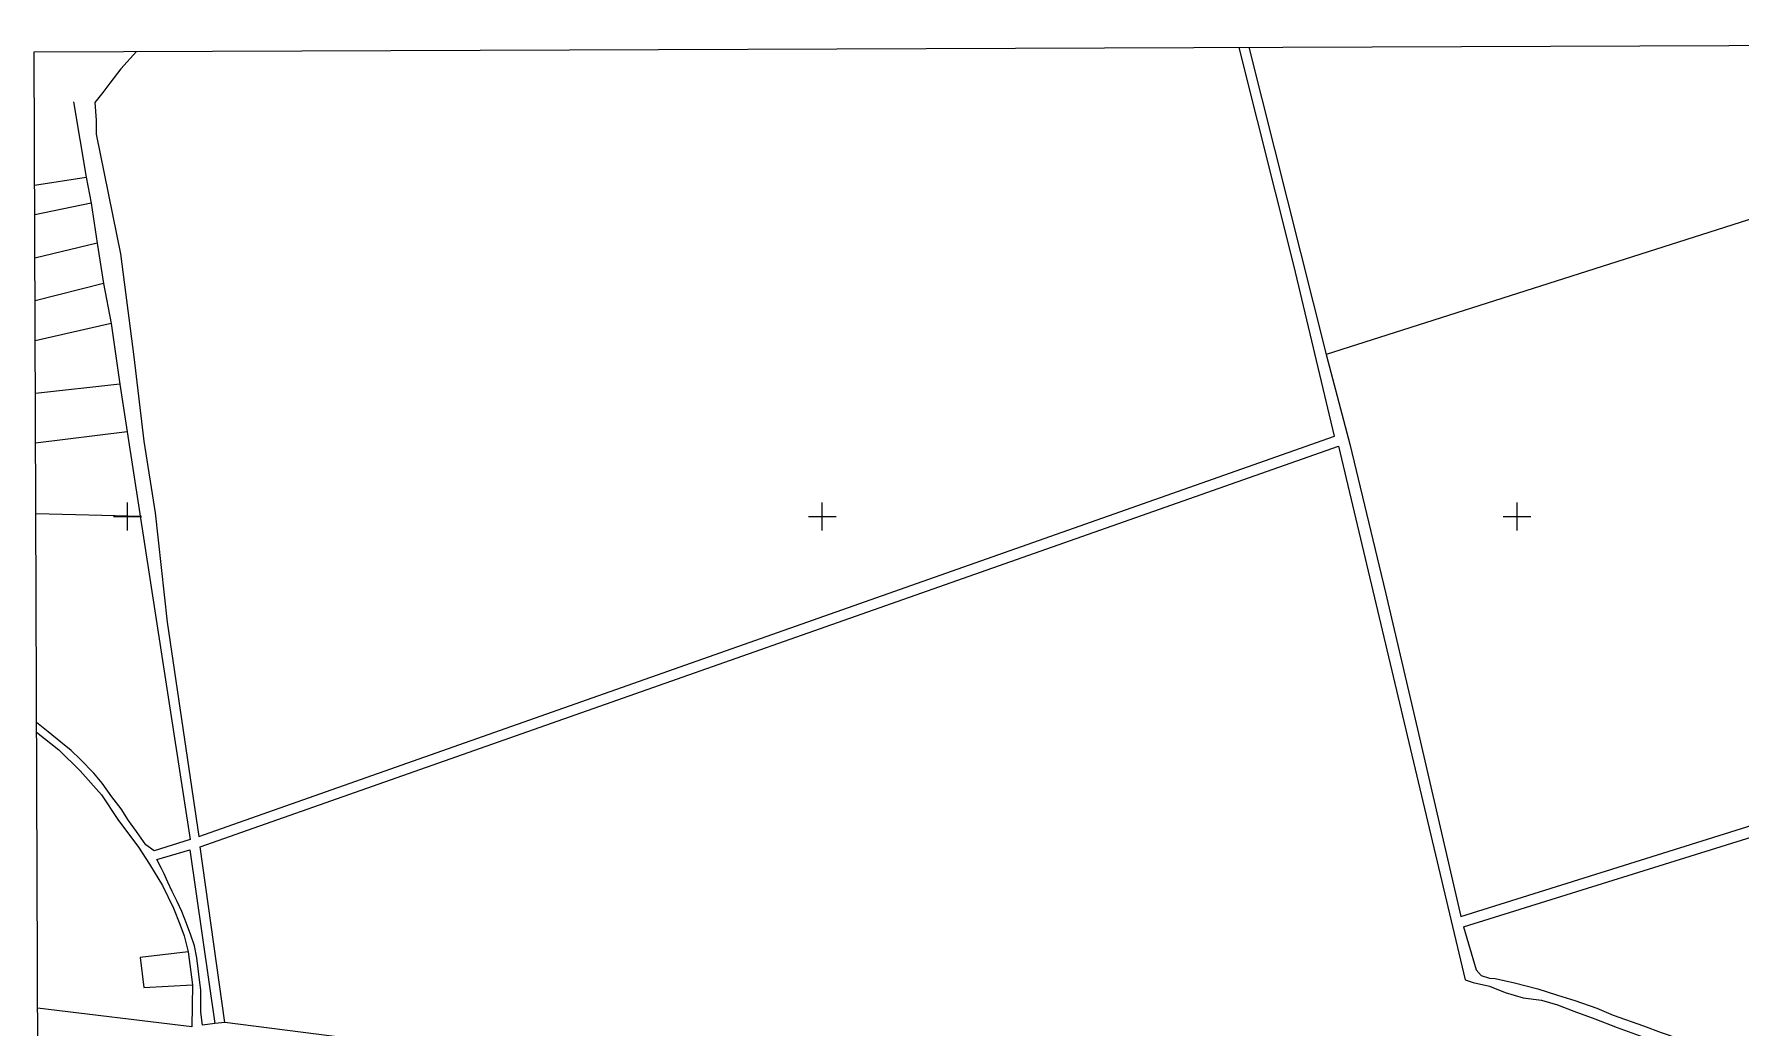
# Model space of a CAD drawing. Header units: millimetres. Extents: x 553705 to 560987, y 1303667 to 1309938.
# Drawn here: x 553889 to 556346, y 1308507 to 1309937 of the extents above; entities that cross this region are included whole.
import ezdxf

# ---------------------------------------------------------------- set-up
doc = ezdxf.new("R2010")
doc.units = ezdxf.units.MM
for name, color, linetype in [('2', 7, 'Continuous'), ('42', 7, 'Continuous'), ('43', 7, 'Continuous')]:
    doc.layers.add(name, color=color, linetype=linetype)

# ---------------------------------------------------------------- blocks, each defined once
blk = doc.blocks.new('COORD')
at = {"layer": '42', "color": 2, "linetype": 'Continuous'}
for p, q in [((-2, 0), (2, 0)), ((0, -2), (0, 2))]:
    blk.add_line(p, q, dxfattribs=at)
blk = doc.blocks.new('COORD$')
at = {"layer": '42', "color": 2, "linetype": 'Continuous'}
blk.add_blockref('COORD', (0, 0), dxfattribs=at)

msp = doc.modelspace()

# ---------------------------------------------------------------- linework, layer by layer
at = {"layer": '2', "color": 1, "linetype": 'Continuous'}
for p, q in [((555637.658, 1309918.117), (555749.078, 1309476.145)), ((553945.644, 1309839.577), (553964.211, 1309731.493)), ((553889.872, 1309719.984), (553964.211, 1309731.493)), ((553964.211, 1309731.493), (553971.088, 1309693.858)), ((553971.088, 1309693.858), (553890.028, 1309676.937)), ((553971.088, 1309693.858), (553980.143, 1309636.376)), ((553980.143, 1309636.376), (553890.253, 1309614.816)), ((553980.143, 1309636.376), (553989.2, 1309578.385)), ((553989.2, 1309578.385), (553890.476, 1309553.442)), ((553989.2, 1309578.385), (554000.034, 1309520.663)), ((554000.034, 1309520.663), (553890.685, 1309495.637)), ((554000.034, 1309520.663), (554012.353, 1309433.412)), ((554012.353, 1309433.412), (553890.958, 1309420.269)), ((554012.353, 1309433.412), (554023.267, 1309364.741)), ((554023.267, 1309364.741), (553891.218, 1309348.462)), ((554023.267, 1309364.741), (554113.64, 1308778.21)), ((554126.307, 1308782.636), (555760.855, 1309358.588)), ((554043.645, 1309243.022), (553891.585, 1309247.106)), ((555946.583, 1308652.588), (556591.521, 1308853.821)), ((554113.64, 1308778.21), (554061.942, 1308762.284)), ((554110.752, 1308616.742), (554116.94, 1308569.17)), ((554116.94, 1308569.17), (554116.109, 1308508.812)), ((554116.109, 1308508.812), (553894.162, 1308535.899)), ((554149.347, 1308513.648), (554131.331, 1308511.22)), ((554163.56, 1308515.03), (554149.347, 1308513.648))]:
    msp.add_line(p, q, dxfattribs=at)
for points in [[(554036.547, 1309912.125), (554014.131, 1309886.953), (553998.279, 1309866.461), (553987.964, 1309852.886), (553976.639, 1309838.54), (553978.348, 1309813.088), (553978.494, 1309792.972), (554013.274, 1309620.84), (554032.638, 1309473.037), (554047.239, 1309351.426), (554063.482, 1309248.418), (554080.63, 1309090.921), (554126.307, 1308782.636)], [(555760.855, 1309358.588), (555702.168, 1309604.895), (555623.692, 1309918.064)], [(556603.554, 1309921.732), (556620.02, 1309753.707), (555749.078, 1309476.145)], [(555749.078, 1309476.145), (555782.781, 1309347.295), (555834.117, 1309133.781), (555880.506, 1308937.037), (555942.664, 1308667.583)], [(554163.56, 1308515.03), (554127.938, 1308767.878), (555766.801, 1309344.373)], [(555766.801, 1309344.373), (555948.913, 1308576.721), (555960.371, 1308572.734), (555983.776, 1308567.564), (556006.45, 1308558.06), (556032.413, 1308550.363), (556058.597, 1308547.252), (556081.761, 1308540.297), (556105.447, 1308531.31), (556135.496, 1308520.588), (556167.844, 1308508.102), (556204.518, 1308494.375), (556225.665, 1308485.368), (556255.966, 1308474.903), (556286.474, 1308470.806), (556302.477, 1308470.673), (556313.422, 1308467.446), (556338.069, 1308466.105), (556356.094, 1308467.261)], [(555942.664, 1308667.583), (556605.082, 1308875.06), (557248.647, 1309055.656)], [(554061.942, 1308762.284), (554049.944, 1308770.596), (554036.596, 1308789.848), (554024.798, 1308805.547), (554014.261, 1308822.528), (554001.18, 1308839.999), (553987.325, 1308859.247), (553975.028, 1308873.669), (553955.578, 1308893.893), (553942.534, 1308906.271), (553927.459, 1308918.635), (553909.573, 1308933.268), (553892.673, 1308946.891)], [(553892.724, 1308932.892), (553924.749, 1308907.155), (553955.446, 1308877.085), (553985.922, 1308842.684), (554009.801, 1308807.215), (554039.553, 1308767.462), (554055.225, 1308742.88), (554073.99, 1308712.21), (554089.72, 1308679.735), (554098.78, 1308656.376), (554104.995, 1308639.871), (554110.752, 1308616.742)], [(554131.331, 1308511.22), (554128.91, 1308529.791), (554129.292, 1308547.11), (554128.929, 1308562.131), (554127.837, 1308572.563), (554125.942, 1308588.592), (554123.513, 1308608.181), (554120.088, 1308625.216), (554114.893, 1308640.965), (554108.423, 1308657.468), (554101.946, 1308674.989), (554095.239, 1308689.199), (554087.77, 1308703.402), (554081.574, 1308717.106), (554076.153, 1308729.033), (554072.286, 1308736.898), (554065.588, 1308749.834), (554113.238, 1308763.692), (554149.347, 1308513.648)], [(555946.583, 1308652.588), (555964.556, 1308591.1), (555971.982, 1308582.753), (555984.201, 1308579.027), (555992.08, 1308578.322), (556019.809, 1308572.167), (556053.653, 1308563.511), (556081.911, 1308554.559), (556106.604, 1308546.852), (556138.688, 1308535.637), (556162.126, 1308525.884), (556205.419, 1308510.17), (556231.139, 1308500.943), (556257.877, 1308491.47), (556274.682, 1308485.741), (556297.06, 1308482.091), (556319.161, 1308481.495), (556343.311, 1308478.623), (556371.514, 1308477.309)], [(554110.752, 1308616.742), (554041.726, 1308608.578), (554046.865, 1308565.582), (554116.94, 1308569.17)], [(556174.965, 1307634.716), (555976.791, 1307922.235), (555963.446, 1307941.232), (555948.279, 1307966.072), (555926.215, 1307996.462), (555896.752, 1308031.38), (555869.328, 1308065.294), (555830.423, 1308106.251), (555799.95, 1308140.397), (555763.655, 1308171.698), (555709.772, 1308211.777), (555672.502, 1308237.468), (555624.067, 1308261.801), (555551.41, 1308298.937), (555496.365, 1308323.984), (555430.424, 1308345.637), (555383.578, 1308361.069), (555321.015, 1308372.308), (555261.544, 1308377.458), (555207.156, 1308382.138), (555125.561, 1308390.94), (555067.853, 1308398.141), (555005.048, 1308407.595), (554163.56, 1308515.03)]]:
    msp.add_lwpolyline(points, dxfattribs=at)
at = {"layer": '43', "color": 1, "linetype": 'Continuous'}
msp.add_lwpolyline([(553889.178, 1309911.573), (560693.97, 1309937.04), (560711.708, 1305329.172), (553905.872, 1305303.788), (553889.178, 1309911.573)], dxfattribs=at)

# ---------------------------------------------------------------- block references
at = {"layer": '42', "color": 2, "linetype": 'Continuous', "xscale": 10, "yscale": 10}
for p in [(554023.645, 1309243.022), (555023.645, 1309243.022), (556023.645, 1309243.022)]:
    msp.add_blockref('COORD$', p, dxfattribs=at)

doc.saveas('drawing.dxf')
